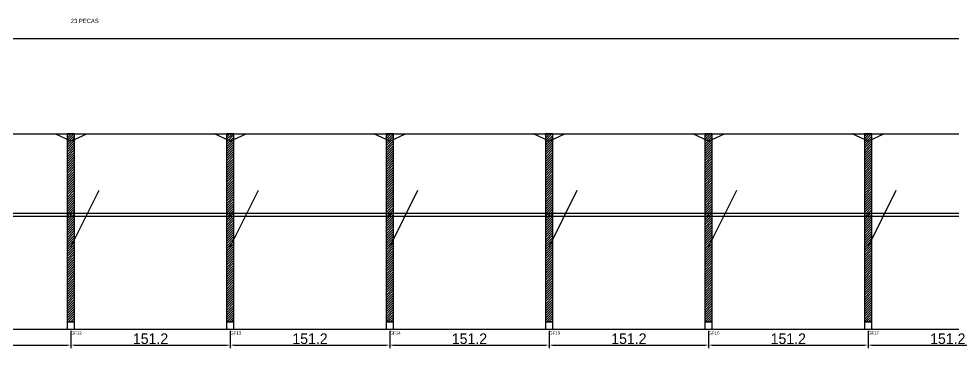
# Model space of a CAD drawing. Header units: metres. Extents: x -30 to 3416, y -25 to 308.
# Drawn here: x 1643 to 2530, y -25 to 287 of the extents above; entities that cross this region are included whole.
import ezdxf

# ---------------------------------------------------------------- set-up
doc = ezdxf.new("R2010")
doc.units = ezdxf.units.M
for name, color, linetype in [('BARRA_ANCORAGEM', 1, 'Continuous'), ('COTA', 241, 'Continuous'), ('GARFOS OK', 3, 'Continuous'), ('NOME DA VIGA', 6, 'Continuous'), ('SARR_7x7', 40, 'Continuous'), ('TIRAS REESCORAMENTO', 252, 'Continuous'), ('VIGAS', 3, 'Continuous')]:
    doc.layers.add(name, color=color, linetype=linetype)
doc.dimstyles.new('EZ DXF', dxfattribs={"dimtxt": 10, "dimasz": 3.5, "dimexe": 3, "dimexo": 1.5, "dimgap": 1, "dimtad": 1, "dimdec": 1, "dimdsep": 46, "dimcen": 2.5, "dimazin": 3, "dimtfac": 1, "dimtmove": 0, "dimatfit": 3})

msp = doc.modelspace()

# ---------------------------------------------------------------- hatches: boundary and pattern name
at = {"layer": 'COTA'}
h = msp.add_hatch(dxfattribs=at)
h.set_pattern_fill('ANSI31', scale=0.5)
h.paths.add_polyline_path([(1689.45, 0), (1696.45, 0), (1696.45, 178), (1689.45, 178)])
h = msp.add_hatch(dxfattribs=at)
h.set_pattern_fill('ANSI31', scale=0.5)
h.paths.add_polyline_path([(1840.63, 0), (1847.63, 0), (1847.63, 178), (1840.63, 178)])
h = msp.add_hatch(dxfattribs=at)
h.set_pattern_fill('ANSI31', scale=0.5)
h.paths.add_polyline_path([(1991.8, 0), (1998.8, 0), (1998.8, 178), (1991.8, 178)])
h = msp.add_hatch(dxfattribs=at)
h.set_pattern_fill('ANSI31', scale=0.5)
h.paths.add_polyline_path([(2142.98, 0), (2149.98, 0), (2149.98, 178), (2142.98, 178)])
h = msp.add_hatch(dxfattribs=at)
h.set_pattern_fill('ANSI31', scale=0.5)
h.paths.add_polyline_path([(2294.16, 0), (2301.16, 0), (2301.16, 178), (2294.16, 178)])
h = msp.add_hatch(dxfattribs=at)
h.set_pattern_fill('ANSI31', scale=0.5)
h.paths.add_polyline_path([(2445.34, 0), (2452.34, 0), (2452.34, 178), (2445.34, 178)])

# ---------------------------------------------------------------- linework, layer by layer
at = {"layer": 'BARRA_ANCORAGEM'}
for p, q in [((1692.95, 71.2), (1719.65, 124.6)), ((1844.13, 71.2), (1870.83, 124.6)), ((1995.3, 71.2), (2022, 124.6)), ((2146.48, 71.2), (2173.18, 124.6)), ((2297.66, 71.2), (2324.36, 124.6)), ((2448.84, 71.2), (2475.54, 124.6))]:
    msp.add_line(p, q, dxfattribs=at)
at = {"layer": 'GARFOS OK'}
for p, q in [((1692.95, 171), (1677.95, 178)), ((1677.95, 178), (1707.95, 178)), ((1692.95, 171), (1707.95, 178)), ((1844.13, 171), (1829.13, 178)), ((1829.13, 178), (1859.13, 178)), ((1844.13, 171), (1859.13, 178)), ((1995.3, 171), (1980.3, 178)), ((1980.3, 178), (2010.3, 178)), ((1995.3, 171), (2010.3, 178)), ((2146.48, 171), (2131.48, 178)), ((2131.48, 178), (2161.48, 178)), ((2146.48, 171), (2161.48, 178)), ((2297.66, 171), (2282.66, 178)), ((2282.66, 178), (2312.66, 178)), ((2297.66, 171), (2312.66, 178)), ((2448.84, 171), (2433.84, 178)), ((2433.84, 178), (2463.84, 178)), ((2448.84, 171), (2463.84, 178))]:
    msp.add_line(p, q, dxfattribs=at)
at = {"layer": 'GARFOS OK', "linetype": 'CONTINUOUS'}
msp.add_line((-30, -7), (3415.9, -7), dxfattribs=at)
at = {"layer": 'GARFOS OK'}
for points in [[(1689.45, 0), (1696.45, 0), (1696.45, 178), (1689.45, 178), (1689.45, 0)], [(1840.63, 0), (1847.63, 0), (1847.63, 178), (1840.63, 178), (1840.63, 0)], [(1991.8, 0), (1998.8, 0), (1998.8, 178), (1991.8, 178), (1991.8, 0)], [(2142.98, 0), (2149.98, 0), (2149.98, 178), (2142.98, 178), (2142.98, 0)], [(2294.16, 0), (2301.16, 0), (2301.16, 178), (2294.16, 178), (2294.16, 0)], [(2445.34, 0), (2452.34, 0), (2452.34, 178), (2445.34, 178), (2445.34, 0)]]:
    msp.add_lwpolyline(points, dxfattribs=at)
at = {"layer": 'SARR_7x7'}
for points in [[(1689.45, -7), (1696.45, -7), (1696.45, 0), (1689.45, 0), (1689.45, -7)], [(1840.63, -7), (1847.63, -7), (1847.63, 0), (1840.63, 0), (1840.63, -7)], [(1991.8, -7), (1998.8, -7), (1998.8, 0), (1991.8, 0), (1991.8, -7)], [(2142.98, -7), (2149.98, -7), (2149.98, 0), (2142.98, 0), (2142.98, -7)], [(2294.16, -7), (2301.16, -7), (2301.16, 0), (2294.16, 0), (2294.16, -7)], [(2445.34, -7), (2452.34, -7), (2452.34, 0), (2445.34, 0), (2445.34, -7)]]:
    msp.add_lwpolyline(points, dxfattribs=at)
at = {"layer": 'TIRAS REESCORAMENTO'}
for points in [[(1541.77, 100), (1692.95, 100), (1692.95, 102.5), (1541.77, 102.5), (1541.77, 100)], [(1692.95, 100), (1844.13, 100), (1844.13, 102.5), (1692.95, 102.5), (1692.95, 100)], [(1844.13, 100), (1995.3, 100), (1995.3, 102.5), (1844.13, 102.5), (1844.13, 100)], [(1995.3, 100), (2146.48, 100), (2146.48, 102.5), (1995.3, 102.5), (1995.3, 100)], [(2146.48, 100), (2297.66, 100), (2297.66, 102.5), (2146.48, 102.5), (2146.48, 100)], [(2297.66, 100), (2448.84, 100), (2448.84, 102.5), (2297.66, 102.5), (2297.66, 100)], [(2448.84, 100), (2600.01, 100), (2600.01, 102.5), (2448.84, 102.5), (2448.84, 100)]]:
    msp.add_lwpolyline(points, dxfattribs=at)
at = {"layer": 'VIGAS'}
msp.add_lwpolyline([(0, 178), (3385.9, 178), (3385.9, 268), (0, 268), (0, 178)], dxfattribs=at)

# ---------------------------------------------------------------- texts
at = {"layer": 'NOME DA VIGA'}
for s, height, p in [('23 PECAS', 4, (1692.95, 283)), ('GF12', 3, (1692.95, -12)), ('GF13', 3, (1844.13, -12)), ('GF14', 3, (1995.3, -12)), ('GF15', 3, (2146.48, -12)), ('GF16', 3, (2297.66, -12)), ('GF17', 3, (2448.84, -12))]:
    msp.add_text(s, height=height, dxfattribs=at).set_placement(p)

# ---------------------------------------------------------------- dimensions: what is measured, and where the dimension line sits
at = {"layer": 'COTA'}
for base, p1, p2 in [((1541.77, -22), (1541.77, -7), (1692.95, -7)), ((1692.95, -22), (1692.95, -7), (1844.13, -7)), ((1844.13, -22), (1844.13, -7), (1995.3, -7)), ((1995.3, -22), (1995.3, -7), (2146.48, -7)), ((2146.48, -22), (2146.48, -7), (2297.66, -7)), ((2297.66, -22), (2297.66, -7), (2448.84, -7)), ((2448.84, -22), (2448.84, -7), (2600.01, -7))]:
    msp.add_linear_dim(base=base, p1=p1, p2=p2, dimstyle='EZ DXF', dxfattribs=at).render()

doc.saveas('drawing.dxf')
